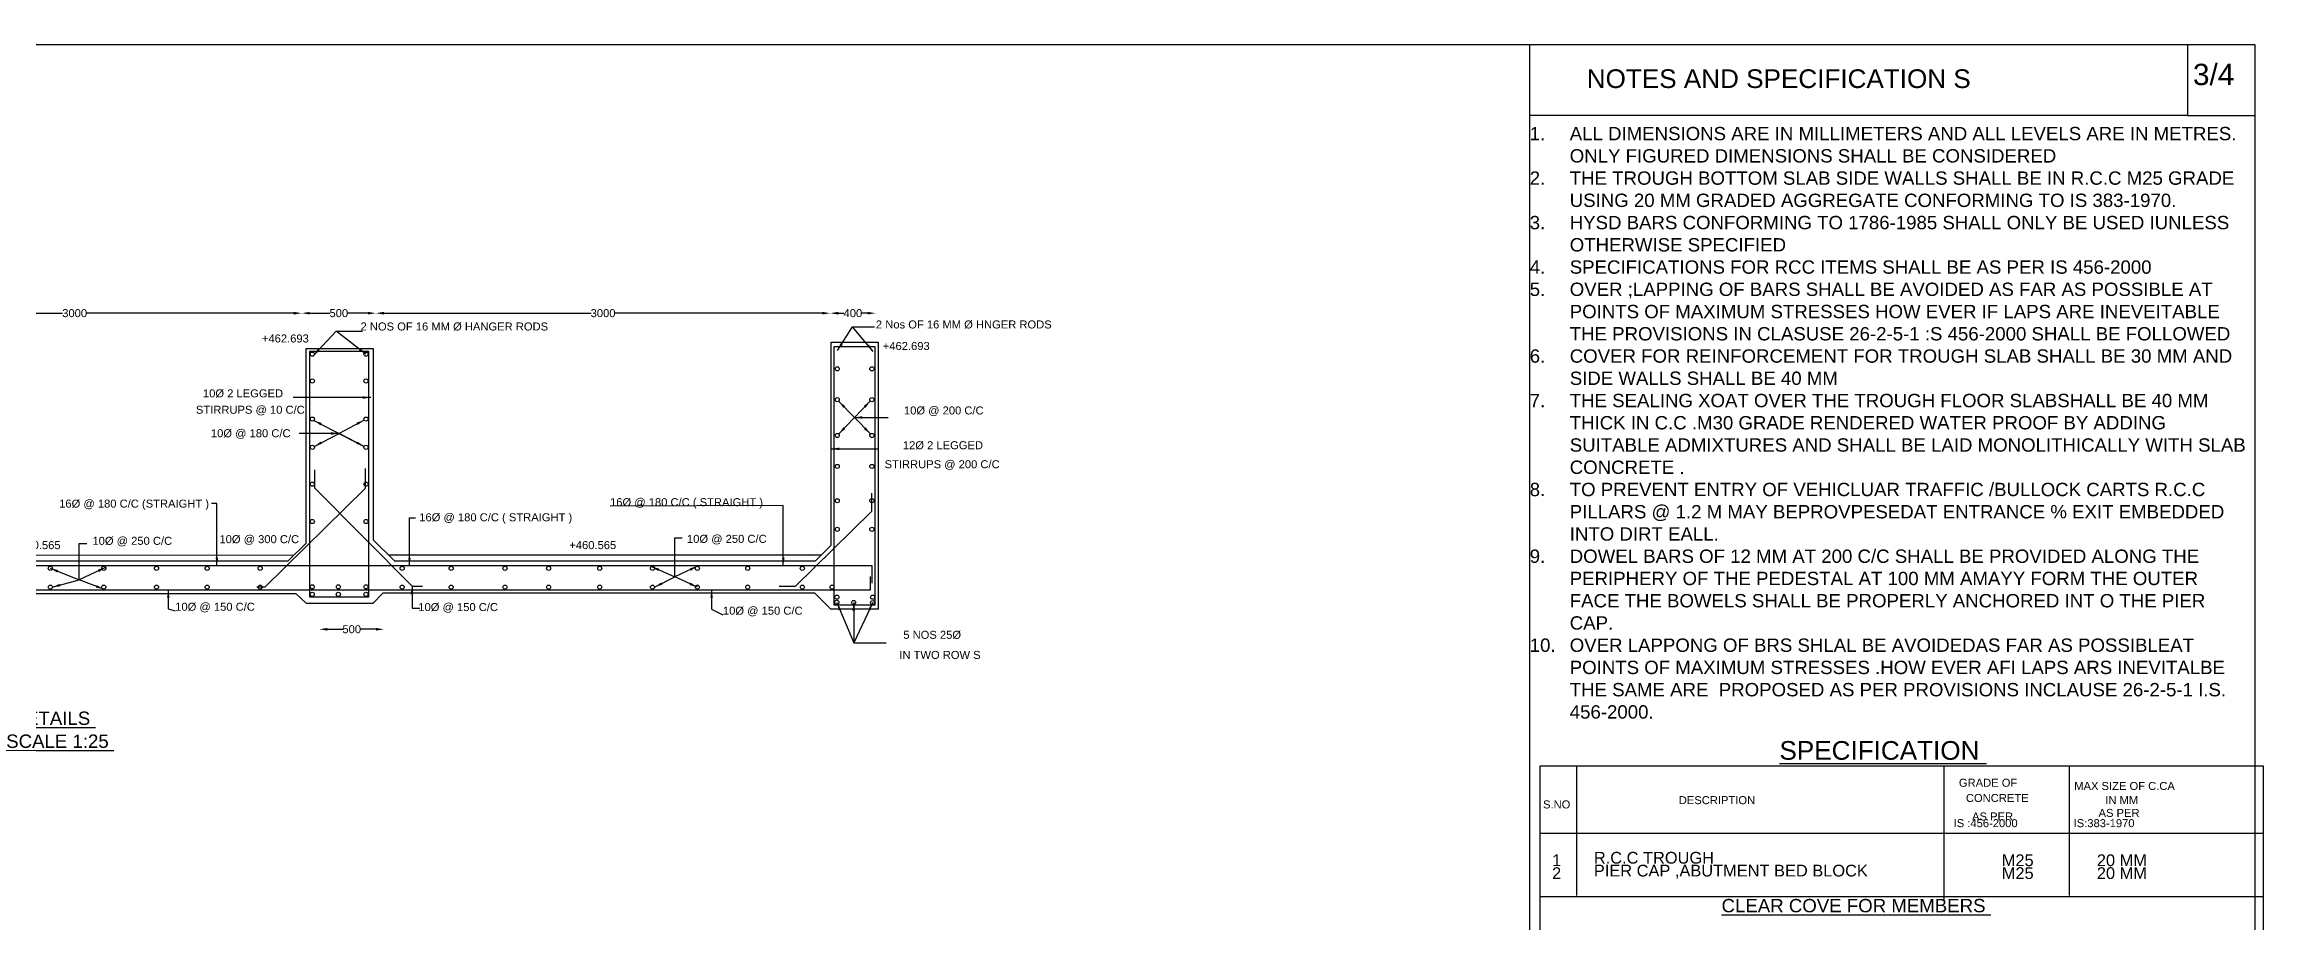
# Model space of a CAD drawing. Header units: millimetres. Extents: x 5124 to 2386449, y 2311 to 45646648.
# Drawn here: x 2382290 to 2386449, y 45645004 to 45646648 of the extents above; entities that cross this region are included whole.
import ezdxf

# ---------------------------------------------------------------- set-up
doc = ezdxf.new("R2010")
doc.units = ezdxf.units.MM
doc.header["$MEASUREMENT"] = 0
doc.layers.add('DRAWING', color=2, linetype='Continuous')
doc.layers.add('TEXT', color=7, linetype='Continuous')
doc.styles.get("Standard").update_dxf_attribs({"font": 'arial.ttf', "height": 15})
doc.dimstyles.get("Standard").update_dxf_attribs({"dimtxt": 15, "dimasz": 15, "dimexe": 0.18, "dimexo": 0.0625, "dimgap": 0.09, "dimtad": 0, "dimdec": 0, "dimzin": 0, "dimdsep": 46, "dimtxsty": 'Standard', "dimcen": 0.09, "dimse1": 1, "dimse2": 1, "dimadec": 0, "dimazin": 0, "dimtfac": 1, "dimtdec": 0, "dimtofl": 0, "dimtmove": 0, "dimatfit": 3, "dimfxl": 1, "dimtolj": 1, "dimtzin": 0, "dimarcsym": 0})

# ---------------------------------------------------------------- blocks, each defined once
blk = doc.blocks.new('*D56')
at = {"layer": 'Defpoints', "color": 0, "transparency": 16777216}
for p in [(2381920.5, 45646143.9), (2382772, 45646143.9), (2382772, 45646143.9)]:
    blk.add_point(p, dxfattribs=at)
at = {"layer": 'TEXT', "color": 0, "lineweight": -2, "transparency": 16777216}
for p, q in [((2381935.5, 45646143.9), (2382323.8, 45646143.9)), ((2382757, 45646143.9), (2382368.7, 45646143.9))]:
    blk.add_line(p, q, dxfattribs=at)
at = {"layer": 'TEXT', "color": 0, "transparency": 16777216}
for points in [[(2381935.5, 45646146.4), (2381935.5, 45646141.4), (2381920.5, 45646143.9)], [(2382757, 45646146.4), (2382757, 45646141.4), (2382772, 45646143.9)]]:
    blk.add_solid(points, dxfattribs=at)
at = {"layer": 'TEXT', "color": 0, "transparency": 16777216, "insert": (2382346.3, 45646143.9), "char_height": 15, "attachment_point": 5}
blk.add_mtext('\\A1;3000', dxfattribs=at)
blk = doc.blocks.new('*D57')
at = {"layer": 'Defpoints', "color": 0, "transparency": 16777216}
for p in [(2382772, 45646143.9), (2382910.9, 45646143.9), (2382910.9, 45646143.9)]:
    blk.add_point(p, dxfattribs=at)
at = {"layer": 'TEXT', "color": 0, "lineweight": -2, "transparency": 16777216}
for p, q in [((2382787, 45646143.9), (2382824.8, 45646143.9)), ((2382895.9, 45646143.9), (2382858.1, 45646143.9))]:
    blk.add_line(p, q, dxfattribs=at)
at = {"layer": 'TEXT', "color": 0, "transparency": 16777216}
for points in [[(2382787, 45646146.4), (2382787, 45646141.4), (2382772, 45646143.9)], [(2382895.9, 45646146.4), (2382895.9, 45646141.4), (2382910.9, 45646143.9)]]:
    blk.add_solid(points, dxfattribs=at)
at = {"layer": 'TEXT', "color": 0, "transparency": 16777216, "insert": (2382841.5, 45646143.9), "char_height": 15, "attachment_point": 5}
blk.add_mtext('\\A1;500', dxfattribs=at)
blk = doc.blocks.new('*D58')
at = {"layer": 'Defpoints', "color": 0, "transparency": 16777216}
for p in [(2382910.9, 45646143.9), (2383762.6, 45646143.9), (2383762.6, 45646143.9)]:
    blk.add_point(p, dxfattribs=at)
at = {"layer": 'TEXT', "color": 0, "lineweight": -2, "transparency": 16777216}
for p, q in [((2382925.9, 45646143.9), (2383314.3, 45646143.9)), ((2383747.6, 45646143.9), (2383359.2, 45646143.9))]:
    blk.add_line(p, q, dxfattribs=at)
at = {"layer": 'TEXT', "color": 0, "transparency": 16777216}
for points in [[(2382925.9, 45646146.4), (2382925.9, 45646141.4), (2382910.9, 45646143.9)], [(2383747.6, 45646146.4), (2383747.6, 45646141.4), (2383762.6, 45646143.9)]]:
    blk.add_solid(points, dxfattribs=at)
at = {"layer": 'TEXT', "color": 0, "transparency": 16777216, "insert": (2383336.8, 45646143.9), "char_height": 15, "attachment_point": 5}
blk.add_mtext('\\A1;3000', dxfattribs=at)
blk = doc.blocks.new('*D59')
at = {"layer": 'Defpoints', "color": 0, "transparency": 16777216}
for p in [(2383762.6, 45646143.9), (2383847.6, 45646143.9), (2383847.6, 45646143.9)]:
    blk.add_point(p, dxfattribs=at)
at = {"layer": 'TEXT', "color": 0, "lineweight": -2, "transparency": 16777216}
for p, q in [((2383777.6, 45646143.9), (2383788.2, 45646143.9)), ((2383832.6, 45646143.9), (2383822.1, 45646143.9))]:
    blk.add_line(p, q, dxfattribs=at)
at = {"layer": 'TEXT', "color": 0, "transparency": 16777216}
for points in [[(2383777.6, 45646146.4), (2383777.6, 45646141.4), (2383762.6, 45646143.9)], [(2383832.6, 45646146.4), (2383832.6, 45646141.4), (2383847.6, 45646143.9)]]:
    blk.add_solid(points, dxfattribs=at)
at = {"layer": 'TEXT', "color": 0, "transparency": 16777216, "insert": (2383805.1, 45646143.9), "char_height": 15, "attachment_point": 5}
blk.add_mtext('\\A1;400', dxfattribs=at)
blk = doc.blocks.new('*D60')
at = {"layer": 'Defpoints', "color": 0, "transparency": 16777216}
for p in [(2382805, 45645550.4), (2382926.3, 45645551.7), (2382926.3, 45645550.4)]:
    blk.add_point(p, dxfattribs=at)
at = {"layer": 'TEXT', "color": 0, "lineweight": -2, "transparency": 16777216}
for p, q in [((2382820, 45645551.7), (2382849, 45645551.7)), ((2382911.3, 45645551.7), (2382882.3, 45645551.7))]:
    blk.add_line(p, q, dxfattribs=at)
at = {"layer": 'TEXT', "color": 0, "transparency": 16777216}
for points in [[(2382820, 45645554.2), (2382820, 45645549.2), (2382805, 45645551.7)], [(2382911.3, 45645554.2), (2382911.3, 45645549.2), (2382926.3, 45645551.7)]]:
    blk.add_solid(points, dxfattribs=at)
at = {"layer": 'TEXT', "color": 0, "transparency": 16777216, "insert": (2382865.7, 45645551.7), "char_height": 15, "attachment_point": 5}
blk.add_mtext('\\A1;500', dxfattribs=at)

msp = doc.modelspace()

# ---------------------------------------------------------------- linework, layer by layer
at = {"layer": 'DRAWING', "color": 0}
for points in [[(2379514.1, 45646647.5), (2386433, 45646647.5), (2386433, 45642304.6), (2379514.1, 45642304.6)], [(2383770.2, 45646081.2), (2383846.1, 45646081.2), (2383846.1, 45645597.1), (2383770.2, 45645597.1)], [(2382787, 45646072.6), (2382897.3, 45646072.6), (2382897.3, 45645612), (2382787, 45645612)]]:
    msp.add_lwpolyline(points, close=True, dxfattribs=at)
for points in [[(2381956.8, 45645679.8), (2382746.3, 45645679.8), (2382780.2, 45645713), (2382780.2, 45646078), (2382905.7, 45646078), (2382905.7, 45645719.3), (2382945.9, 45645679.8), (2383734.8, 45645679.8), (2383764.6, 45645709.2), (2383764.6, 45646089.5), (2383852.2, 45646089.5), (2383852.2, 45645589.1), (2383763.9, 45645589.1), (2383733.6, 45645619.3), (2382924, 45645619.3), (2382905.4, 45645600), (2382781.2, 45645600), (2382761.3, 45645618.3), (2381939.6, 45645618.3)], [(2382890.9, 45645853.2), (2382890.9, 45645815.5), (2382703, 45645630.6), (2382687.6, 45645630.6)], [(2382795.6, 45645850.2), (2382795.6, 45645816.6), (2382978.7, 45645632.4), (2382998.3, 45645632.4)], [(2383839.7, 45645806.9), (2383839.7, 45645772.5), (2383696.8, 45645631.9), (2383667.1, 45645631.9)], [(2380979.3, 45645677.8), (2380979.3, 45645625.6), (2383838.2, 45645625.6), (2383838.2, 45645650.6)], [(2380984, 45645671.1), (2383840.6, 45645671.1), (2383840.6, 45645637.8)], [(2382757, 45645690.3), (2381946.7, 45645689.9)], [(2383745.9, 45645690.7), (2382935.2, 45645690.3)]]:
    msp.add_lwpolyline(points, dxfattribs=at)
for centre in [(2382792, 45646067.2), (2382892.4, 45646067.2), (2383775.8, 45646039.6), (2383840.7, 45646039.6), (2382792, 45646016.9), (2382892.4, 45646016.9), (2382792, 45645945.5), (2382892.4, 45645945.5), (2383775.8, 45645981.8), (2383840.7, 45645981.8), (2383775.8, 45645914.8), (2383840.7, 45645914.8), (2382792, 45645892.5), (2382892.4, 45645892.5), (2382792, 45645823.6), (2382892.4, 45645823.6), (2383775.8, 45645856.8), (2383840.7, 45645856.8), (2383775.8, 45645792.5), (2383840.7, 45645792.5), (2382792, 45645753.5), (2382892.4, 45645753.5), (2383775.8, 45645738.9), (2383840.7, 45645738.9), (2382300.6, 45645665.9), (2382400.9, 45645665.9), (2382499.8, 45645665.9), (2382594.7, 45645665.9), (2382694.1, 45645665.9), (2382960.2, 45645665.9), (2383052.1, 45645665.9), (2383152.9, 45645665.9), (2383234.7, 45645665.9), (2383330.6, 45645665.9), (2383429.5, 45645665.9), (2383513.6, 45645665.9), (2383608, 45645665.9), (2383710.3, 45645665.9), (2382300.6, 45645630.6), (2382400.9, 45645630.6), (2382499.8, 45645630.6), (2382594.7, 45645630.6), (2382694.1, 45645630.6), (2382791.7, 45645631.2), (2382791.7, 45645617.1), (2382840.5, 45645631.2), (2382840.5, 45645617.1), (2382892.4, 45645631.2), (2382892.4, 45645617.1), (2382960.2, 45645630.6), (2383052.1, 45645630.6), (2383152.9, 45645630.6), (2383234.7, 45645630.6), (2383330.6, 45645630.6), (2383429.5, 45645630.6), (2383513.6, 45645630.6), (2383608, 45645630.6), (2383710.3, 45645630.6), (2383765.9, 45645630.6), (2383774.9, 45645602.1), (2383775.1, 45645611.8), (2383806.6, 45645601.8), (2383842.3, 45645611.7), (2383842.3, 45645601.7)]:
    msp.add_circle(centre, 3.88, dxfattribs=at)
at = {"layer": 'TEXT', "color": 0}
for points in [[(2385074.3, 45643007.1), (2385074.3, 45643155.5), (2385074.3, 45643510.5), (2385074.3, 45646647.5)], [(2386306.8, 45646647.5), (2386306.8, 45646514.3), (2386433, 45646514.3)], [(2386306.8, 45646514.3), (2385074.3, 45646514.3)], [(2382355, 45645644.3), (2382355, 45645712.7), (2382369.3, 45645712.7)], [(2383471.5, 45645723), (2383485.4, 45645723)], [(2385161.7, 45645296.1), (2385161.7, 45645052.7)], [(2385849.8, 45645295.5), (2385849.8, 45645045.4)], [(2386084.7, 45645295.5), (2386084.7, 45645052.6)], [(2385093.3, 45645169.6), (2386449.5, 45645169.6)], [(2385093.3, 45645050.9), (2386449.5, 45645050.9)]]:
    msp.add_lwpolyline(points, dxfattribs=at)
msp.add_lwpolyline([(2385093.3, 45645296.1), (2386448.5, 45645296.1), (2386448.5, 45644698.4), (2385093.3, 45644698.4)], close=True, dxfattribs=at)

# ---------------------------------------------------------------- texts
for s, height, p in [('NOTES AND SPECIFICATION S ', 35, (2385180.7, 45646565.8)), ('3/4', 40, (2386317, 45646571.2)), ('2 NOS OF 16 MM Ø HANGER RODS ', 15, (2382882.2, 45646111.5)), ('2 Nos OF 16 MM Ø HNGER RODS', 15, (2383848.3, 45646115.3)), ('+462.693', 15, (2382697.3, 45646089)), ('+462.693', 15, (2383861.1, 45646074.9)), ('10Ø 2 LEGGED', 15, (2382586.8, 45645986.2)), ('STIRRUPS @ 10 C/C ', 15, (2382573.6, 45645955.5)), ('10Ø @ 200 C/C ', 15, (2383900.8, 45645954.2)), ('10Ø @ 180 C/C', 15, (2382601.7, 45645911.5)), ('STIRRUPS @ 200 C/C ', 15, (2383864.5, 45645853.4)), ('12Ø 2 LEGGED ', 15, (2383898.8, 45645889)), ('16Ø @ 180 C/C (STRAIGHT )', 15, (2382317.3, 45645779.6)), ('16Ø @ 180 C/C ( STRAIGHT )', 15, (2383349.9, 45645782.3)), ('16Ø @ 180 C/C ( STRAIGHT )', 15, (2382992.3, 45645754)), ('+460.565', 15, (2382232, 45645701.8)), ('10Ø @ 250 C/C ', 15, (2382379.7, 45645709.9)), ('10Ø @ 300 C/C ', 15, (2382617.7, 45645713)), ('+460.565', 15, (2383273.5, 45645701.9)), ('10Ø @ 250 C/C', 15, (2383494.1, 45645713.6)), ('10Ø @ 150 C/C ', 15, (2382534.8, 45645586.4)), ('10Ø @ 150 C/C ', 15, (2382990.5, 45645585.8)), ('10Ø @ 150 C/C ', 15, (2383561.5, 45645579)), ('5 NOS 25Ø', 15, (2383899.6, 45645533.8)), ('IN TWO ROW S ', 15, (2383892.1, 45645496.1)), ('%%USECTION OF TROUGH REINFORCEMENT DETAILS ', 25, (2381531.5, 45645372.5)), ('%%USCALE 1:25 ', 25, (2382218, 45645329.5)), ('%%USPECIFICATION ', 35, (2385541.9, 45645307.2)), ('GRADE OF ', 15, (2385878.3, 45645256.6)), ('CONCRETE ', 15, (2385891.4, 45645228.1)), ('MAX SIZE OF C.CA ', 15, (2386094.5, 45645250.6)), ('S.NO ', 15, (2385098.8, 45645216)), ('DESCRIPTION ', 15, (2385353.2, 45645224)), ('AS PER ', 15, (2385903, 45645193.5)), ('AS PER ', 15, (2386140.1, 45645200.1)), ('IN MM ', 15, (2386152.7, 45645224.2)), ('IS :456-2000', 15, (2385868.4, 45645180.9)), ('IS:383-1970', 15, (2386093.4, 45645180.9)), ('1', 22, (2385115.7, 45645107.9)), ('R.C.C TROUGH ', 21.979, (2385194.1, 45645112.6)), ('M25', 21.98, (2385958.7, 45645107.9)), ('20 MM', 21.98, (2386136.9, 45645107.9)), ('2', 22, (2385115.7, 45645083.8)), ('PIER CAP ,ABUTMENT BED BLOCK ', 21.979, (2385194.1, 45645088.5)), ('M25', 21.98, (2385958.7, 45645083.8)), ('20 MM', 21.98, (2386136.9, 45645083.8)), ('%%UCLEAR COVE FOR MEMBERS ', 25, (2385433.4, 45645021.4))]:
    msp.add_text(s, height=height, dxfattribs=at).set_placement(p)
at = {"layer": 'TEXT', "color": 0, "insert": (2385048.8, 45646492.9), "char_height": 25, "attachment_point": 1}
msp.add_mtext_dynamic_manual_height_columns('\\pi-75,l100,t100;1.^IALL DIMENSIONS ARE IN MILLIMETERS AND ALL LEVELS ARE IN METRES. ONLY FIGURED DIMENSIONS SHALL BE CONSIDERED \\P2.^ITHE TROUGH BOTTOM SLAB SIDE WALLS SHALL BE IN R.C.C M25 GRADE USING 20 MM GRADED AGGREGATE CONFORMING TO IS 383-1970.\\P3.^IHYSD BARS CONFORMING TO 1786-1985 SHALL ONLY BE USED IUNLESS OTHERWISE SPECIFIED\\P4.^ISPECIFICATIONS FOR RCC ITEMS SHALL BE AS PER IS 456-2000\\P5.^IOVER ;LAPPING OF BARS SHALL BE AVOIDED AS FAR AS POSSIBLE AT POINTS OF MAXIMUM STRESSES HOW EVER IF LAPS ARE INEVEITABLE THE PROVISIONS IN CLASUSE 26-2-5-1 :S 456-2000 SHALL BE FOLLOWED\\P6.^ICOVER FOR REINFORCEMENT FOR TROUGH SLAB SHALL BE 30 MM AND SIDE WALLS SHALL BE 40 MM\\P7.^ITHE SEALING XOAT OVER THE TROUGH FLOOR SLABSHALL BE 40 MM THICK IN C.C .M30 GRADE RENDERED WATER PROOF BY ADDING SUITABLE ADMIXTURES AND SHALL BE LAID MONOLITHICALLY WITH SLAB CONCRETE .\\P8.^ITO PREVENT ENTRY OF VEHICLUAR TRAFFIC /BULLOCK CARTS R.C.C PILLARS @ 1.2 M MAY BEPROVPESEDAT ENTRANCE % EXIT EMBEDDED INTO DIRT EALL. \\P9.^IDOWEL BARS OF 12 MM AT 200 C/C SHALL BE PROVIDED ALONG THE PERIPHERY OF THE PEDESTAL AT 100 MM AMAYY FORM THE OUTER FACE THE BOWELS SHALL BE PROPERLY ANCHORED INT O THE PIER CAP.\\P10.^IOVER LAPPONG OF BRS SHLAL BE AVOIDEDAS FAR AS POSSIBLEAT POINTS OF MAXIMUM STRESSES .HOW EVER AFI LAPS ARS INEVITALBE THE SAME ARE  PROPOSED AS PER PROVISIONS INCLAUSE 26-2-5-1 I.S. 456-2000.', width=1367.423, gutter_width=75, heights=[0], dxfattribs=at)

# ---------------------------------------------------------------- dimensions: what is measured, and where the dimension line sits
at = {"layer": 'TEXT', "color": 0}
for base, p1, p2, text, picture, middle in [((2382772, 45646143.9), (2381920.5, 45646143.9), (2382772, 45646143.9), '3000', '*D56', (2382346.3, 45646143.9)), ((2382910.9, 45646143.9), (2382772, 45646143.9), (2382910.9, 45646143.9), '500', '*D57', (2382841.5, 45646143.9)), ((2383762.6, 45646143.9), (2382910.9, 45646143.9), (2383762.6, 45646143.9), '3000', '*D58', (2383336.8, 45646143.9)), ((2383847.6, 45646143.9), (2383762.6, 45646143.9), (2383847.6, 45646143.9), '400', '*D59', (2383805.1, 45646143.9)), ((2382926.3, 45645551.7), (2382805, 45645550.4), (2382926.3, 45645550.4), '500', '*D60', (2382865.7, 45645551.7))]:
    dim = msp.add_linear_dim(base=base, p1=p1, p2=p2, text=text, dimstyle='Standard', dxfattribs=at)
    dim.commit()
    dim.dimension.update_dxf_attribs({"geometry": picture, "text_midpoint": middle})

# ---------------------------------------------------------------- leaders
at = {"layer": 'DRAWING', "color": 0}
for points in [[(2383778.4, 45645979), (2383808.1, 45645948.5)], [(2383837.7, 45645979.3), (2383778.5, 45645917.6)], [(2382794.9, 45645942.9), (2382889, 45645894.3)], [(2382795.5, 45645894.3), (2382841.9, 45645918.6)], [(2382889, 45645943.7), (2382841.9, 45645918.6)], [(2382889, 45645894.3), (2382841.9, 45645918.6)], [(2383778.5, 45645917.6), (2383808.1, 45645948.5)], [(2383838, 45645917.6), (2383808.1, 45645948.5)]]:
    msp.add_leader(points, dimstyle='Standard', override={"dimgap": 0.09, "dimtad": 0}, dxfattribs=at)
at = {"layer": 'TEXT', "color": 0}
for points in [[(2383776, 45646073.9), (2383804.4, 45646118.4), (2383845.4, 45646118.4)], [(2383843.1, 45646072.2), (2383804.4, 45646118.4)], [(2382793, 45646063.5), (2382836.3, 45646110.2), (2382886, 45646110.2)], [(2382892.4, 45646067.2), (2382836.3, 45646110.2)], [(2382901.2, 45645985.9), (2382756.1, 45645985.9)], [(2383808.1, 45645948.5), (2383871.5, 45645948.5)], [(2382841.9, 45645918.6), (2382767.3, 45645918.6)], [(2383764.6, 45645889.7), (2383852.2, 45645889.7)], [(2382613, 45645671.1), (2382613, 45645787.2), (2382602.6, 45645787.2)], [(2383674.7, 45645671.1), (2383674.7, 45645783.4), (2383349.9, 45645782.3)], [(2382973.9, 45645671.1), (2382973.9, 45645760.5), (2382985.1, 45645760.5)], [(2383513.6, 45645630.6), (2383471.5, 45645649.8), (2383471.5, 45645723)], [(2382300.6, 45645665.9), (2382355, 45645644.3)], [(2382404.4, 45645667.6), (2382355, 45645644.3)], [(2383427.3, 45645669.1), (2383471.5, 45645649.8)], [(2383513.6, 45645669.8), (2383471.5, 45645649.8)], [(2382304.4, 45645630.6), (2382355, 45645644.3)], [(2382400.9, 45645626.8), (2382355, 45645644.3)], [(2382521.8, 45645625.6), (2382521.8, 45645590.1), (2382534.8, 45645586.4)], [(2382978.7, 45645632.4), (2382978.7, 45645591.5), (2382993.5, 45645591.5)], [(2383433.4, 45645630.6), (2383471.5, 45645649.8)], [(2383540.3, 45645625.6), (2383540.3, 45645589.2), (2383561.5, 45645579)], [(2383774.9, 45645602.1), (2383807.1, 45645526), (2383867.2, 45645526)], [(2383806.6, 45645601.8), (2383806.6, 45645526)], [(2383842.3, 45645601.7), (2383806.6, 45645526)]]:
    msp.add_leader(points, dimstyle='Standard', override={"dimgap": 0.09, "dimtad": 0}, dxfattribs=at)

doc.saveas('drawing.dxf')
